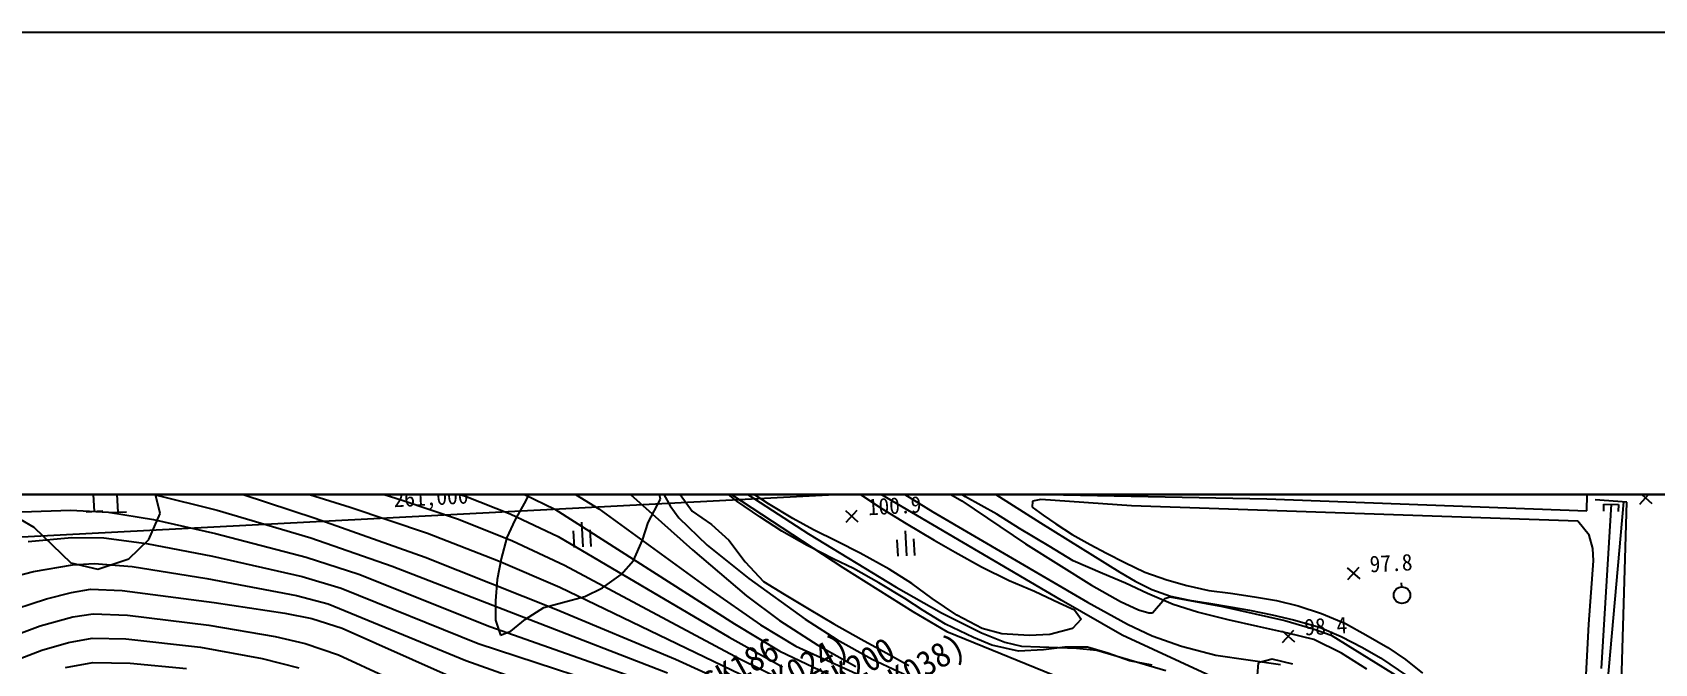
# Model space of a CAD drawing. Header units: millimetres. Extents: x 13158 to 13954, y 1103 to 1809.
# Drawn here: x 13650.7 to 13846.3, y 1543 to 1619.1 of the extents above; entities that cross this region are included whole.
import ezdxf
from ezdxf.xclip import XClip

# ---------------------------------------------------------------- set-up
doc = ezdxf.new("R2010")
doc.units = ezdxf.units.MM
doc.header["$LTSCALE"] = 10
doc.header["$MEASUREMENT"] = 0
doc.header["$XCLIPFRAME"] = 2
doc.layers.add('TX-PAPR', color=2, linetype='Continuous', plot=False)
doc.layers.add('TZ-BASE', color=253, linetype='Continuous')
doc.styles.add('GR', font='GulimChe.ttf')
doc.styles.add('HANA', font='GulimChe.ttf')

# ---------------------------------------------------------------- blocks, each defined once
blk = doc.blocks.new('JD-SGKLSNK8SGJS87')
at = {"layer": 'TZ-BASE'}
for p, q in [((596.46, 73.03, 97.46), (596.77, 90.56, 97.46)), ((280, 63.21), (700, 85.14)), ((533.09, 62.24, 100), (495.28, 84.47, 100)), ((508.04, 85.88, 97.64), (530.57, 71.58, 97.64)), ((427.19, 82.55, 108), (453.63, 74.32, 108)), ((501.95, 82.52, 99), (517.6, 72.92, 99)), ((510.35, 80.33, 98), (521.11, 74.24, 98)), ((426.04, 80.16, 109), (447.36, 73.46, 109)), ((454.14, 77.07, 107), (461.26, 74.78, 107)), ((479.44, 76.53, 104), (488.62, 68.33, 104)), ((483.67, 77.56, 103), (485.93, 73.65, 103)), ((484.78, 74.43, 103.99), (484.33, 76.36, 103.99)), ((521.56, 74.72, 94.87), (518.61, 76.55, 94.87)), ((416.52, 72.96, 111.44), (416.39, 75.35, 111.44)), ((419.36, 72.86, 111.44), (419.24, 75.26, 111.44)), ((423.68, 75.01, 111), (431.3, 73.1, 111)), ((424.42, 72.71, 112.4), (423.78, 75.42, 112.4)), ((431.24, 76.05, 110), (443.14, 72.13, 110)), ((461.26, 74.78, 107), (466.62, 72.68, 107)), ((467.09, 75.62, 106), (472.01, 73.24, 106)), ((469.21, 75.69, 103.99), (468.33, 73.91, 103.99)), ((472.6, 76.16, 105), (477.31, 73.29, 105)), ((483.26, 71.64, 103.99), (484.78, 74.43, 103.99)), ((486.74, 75.53, 101.87), (488.57, 72.97, 101.87)), ((493.96, 74.2, 101.87), (491.41, 76.24, 101.87)), ((492.44, 75.58, 102), (506.73, 66.2, 102)), ((494.27, 75.65, 101), (502.61, 70.27, 101)), ((497.79, 73.88, 101.31), (494.72, 75.87, 101.31)), ((507.99, 75.6, 101.31), (511.37, 73.34, 101.31)), ((525.32, 72.64, 94.87), (521.56, 74.72, 94.87)), ((526.79, 75.09, 97.46), (557.87, 74.47, 97.46)), ((530.62, 74.4, 97.64), (529.63, 74.18, 97.64)), ((541.57, 73.65, 97.64), (530.62, 74.4, 97.64)), ((557.87, 74.47, 97.46), (596.46, 73.03, 97.46)), ((601.28, 74.07, 97.7), (597.48, 74.34, 97.7)), ((602.79, 75.26, 98.4), (604.28, 73.92, 98.4)), ((602.87, 73.85, 98.4), (604.21, 75.33, 98.4)), ((407.77, 72.91, 112), (413.61, 73.13, 112)), ((413.61, 73.13, 112), (418.21, 72.85, 112)), ((415.52, 72.9, 111.44), (417.52, 73.01, 111.44)), ((418.21, 72.85, 112), (423.63, 71.97, 112)), ((418.37, 72.81, 111.44), (420.36, 72.91, 111.44)), ((423.07, 69.56, 112.4), (424.42, 72.71, 112.4)), ((431.3, 73.1, 111), (442.62, 69.78, 111)), ((447.36, 73.46, 109), (456.65, 70.35, 109)), ((453.63, 74.32, 108), (460.4, 72.03, 108)), ((466.62, 72.68, 107), (472.42, 69.92, 107)), ((468.33, 73.91, 103.99), (467.21, 71.91, 103.99)), ((472.01, 73.24, 106), (493.7, 59.4, 106)), ((477.31, 73.29, 105), (490.61, 63.62, 105)), ((485.93, 73.65, 103), (486.96, 72.2, 103)), ((488.57, 72.97, 101.87), (490.9, 71.39, 101.87)), ((496.73, 72.29, 101.87), (493.96, 74.2, 101.87)), ((500.73, 72.1, 101.31), (497.79, 73.88, 101.31)), ((507.07, 73.06, 100.89), (508.55, 71.72, 100.89)), ((507.14, 71.65, 100.89), (508.48, 73.13, 100.89)), ((511.37, 73.34, 101.31), (514.4, 71.5, 101.31)), ((517.6, 72.92, 99), (536.26, 62, 99)), ((521.11, 74.24, 98), (528.78, 69.06, 98)), ((528.04, 70.89, 94.87), (525.32, 72.64, 94.87)), ((529.63, 74.18, 97.64), (529.58, 73.47, 97.64)), ((529.58, 73.47, 97.64), (530.91, 72.5, 97.64)), ((530.91, 72.5, 97.64), (532.44, 71.48, 97.64)), ((595.38, 71.78, 97.64), (541.57, 73.65, 97.64)), ((598.22, 54, 97.64), (599.43, 73.82, 97.64)), ((598.49, 73), (598.52, 73.85)), ((598.52, 73.85), (600.26, 73.79)), ((598.56, 47.75, 98), (600.91, 74.1, 98)), ((600.26, 73.79), (600.23, 72.94)), ((600.59, 50.95, 97.7), (601.28, 74.07, 97.7)), ((407.54, 72.01, 112.4), (409.2, 71.06, 112.4)), ((409.2, 71.06, 112.4), (413.67, 66.75, 112.4)), ((423.63, 71.97, 112), (431.12, 70.29, 112)), ((443.14, 72.13, 110), (456.38, 67.43, 110)), ((460.4, 72.03, 108), (466.92, 69.42, 108)), ((467.21, 71.91, 103.99), (466.25, 69.81, 103.99)), ((474.4, 68.62, 105.85), (474.29, 70.62, 105.85)), ((475.24, 71.67, 105.85), (475.4, 68.67, 105.85)), ((476.39, 68.72, 105.85), (476.29, 70.72, 105.85)), ((482.59, 69.51, 103.99), (483.26, 71.64, 103.99)), ((486.96, 72.2, 103), (490.41, 68.9, 103)), ((490.9, 71.39, 101.87), (492.99, 69.51, 101.87)), ((499.4, 70.57, 101.87), (496.73, 72.29, 101.87)), ((502.45, 68.86, 101.87), (499.4, 70.57, 101.87)), ((503.22, 70.74, 101.31), (500.73, 72.1, 101.31)), ((506.07, 69.34, 101.31), (503.22, 70.74, 101.31)), ((514.27, 70.6, 100.32), (514.42, 67.61, 100.32)), ((514.4, 71.5, 101.31), (517.75, 69.51, 101.31)), ((531.61, 68.76, 94.87), (528.04, 70.89, 94.87)), ((530.57, 71.58, 97.64), (540.13, 65.63, 97.64)), ((532.44, 71.48, 97.64), (534.42, 70.19, 97.64)), ((596.73, 70.08, 97.64), (595.38, 71.78, 97.64)), ((408.52, 69.32, 113), (413.78, 69.82, 113)), ((413.78, 69.82, 113), (417.65, 69.76, 113)), ((417.65, 69.76, 113), (422.78, 69.09, 113)), ((420.66, 67.23, 112.4), (423.07, 69.56, 112.4)), ((422.78, 69.09, 113), (430.74, 67.55, 113)), ((431.12, 70.29, 112), (442.06, 67.45, 112)), ((442.62, 69.78, 111), (452.42, 66.36, 111)), ((456.65, 70.35, 109), (465.25, 67.01, 109)), ((466.25, 69.81, 103.99), (465.55, 67.25, 103.99)), ((466.92, 69.42, 108), (473.2, 66.49, 108)), ((472.42, 69.92, 107), (493.04, 57.8, 107)), ((481.52, 67.06, 103.99), (482.59, 69.51, 103.99)), ((490.41, 68.9, 103), (495.4, 64.87, 103)), ((492.99, 69.51, 101.87), (494.97, 66.9, 101.87)), ((505.66, 67.19, 101.87), (502.45, 68.86, 101.87)), ((502.61, 70.27, 101), (513.19, 63.82, 101)), ((508.84, 67.92, 101.31), (506.07, 69.34, 101.31)), ((513.43, 67.55, 100.32), (513.32, 69.55, 100.32)), ((515.42, 67.66, 100.32), (515.32, 69.66, 100.32)), ((517.75, 69.51, 101.31), (520.28, 68.06, 101.31)), ((528.78, 69.06, 98), (536.72, 64.05, 98)), ((534.53, 67.02, 94.87), (531.61, 68.76, 94.87)), ((534.42, 70.19, 97.64), (536.59, 68.97, 97.64)), ((536.59, 68.97, 97.64), (538.56, 67.94, 97.64)), ((597.18, 68.49, 97.64), (596.73, 70.08, 97.64)), ((597.26, 67, 97.64), (597.18, 68.49, 97.64)), ((409.17, 65.71, 114), (413.86, 66.51, 114)), ((413.67, 66.75, 112.4), (416.9, 66.01, 112.4)), ((413.86, 66.51, 114), (416.49, 66.68, 114)), ((416.49, 66.68, 114), (421.06, 66.32, 114)), ((416.9, 66.01, 112.4), (420.66, 67.23, 112.4)), ((430.74, 67.55, 113), (441.57, 65.11, 113)), ((442.06, 67.45, 112), (448.39, 65.39, 112)), ((456.38, 67.43, 110), (472.15, 61.19, 110)), ((465.55, 67.25, 103.99), (465.08, 64.75, 103.99)), ((465.25, 67.01, 109), (472.62, 63.83, 109)), ((480.02, 65.34, 103.99), (481.52, 67.06, 103.99)), ((488.62, 68.33, 104), (495.12, 62.8, 104)), ((494.97, 66.9, 101.87), (497.2, 64.51, 101.87)), ((508.04, 66.06, 101.87), (505.66, 67.19, 101.87)), ((512.34, 65.98, 101.31), (508.84, 67.92, 101.31)), ((520.28, 68.06, 101.31), (523.48, 66.29, 101.31)), ((538.07, 65.47, 94.87), (534.53, 67.02, 94.87)), ((538.56, 67.94, 97.64), (540.75, 66.79, 97.64)), ((540.75, 66.79, 97.64), (543.17, 65.64, 97.64)), ((596.71, 59.35, 97.64), (597.26, 67, 97.64)), ((403.16, 64.15, 114), (409.17, 65.71, 114)), ((421.06, 66.32, 114), (430.05, 64.88, 114)), ((430.05, 64.88, 114), (440.87, 62.82, 114)), ((441.57, 65.11, 113), (446.26, 63.71, 113)), ((448.39, 65.39, 112), (464.19, 59.1, 112)), ((452.42, 66.36, 111), (485.59, 53.51, 111)), ((465.08, 64.75, 103.99), (464.88, 62.19, 103.99)), ((473.2, 66.49, 108), (494.35, 55.18, 108)), ((477.77, 63.73, 103.99), (480.02, 65.34, 103.99)), ((495.4, 64.87, 103), (502.2, 59.97, 103)), ((506.73, 66.2, 102), (515.2, 60.89, 102)), ((511.09, 64.36, 101.87), (508.04, 66.06, 101.87)), ((515.05, 64.28, 101.31), (512.34, 65.98, 101.31)), ((523.48, 66.29, 101.31), (526.79, 64.64, 101.31)), ((526.79, 64.64, 101.31), (529.85, 63.33, 101.31)), ((540.85, 64.32, 94.87), (538.07, 65.47, 94.87)), ((540.13, 65.63, 97.64), (541.98, 64.55, 97.64)), ((541.98, 64.55, 97.64), (543.99, 63.54, 97.64)), ((543.17, 65.64, 97.64), (545.82, 64.72, 97.64)), ((545.82, 64.72, 97.64), (548.22, 64.02, 97.64)), ((567.58, 66.17, 97.76), (569.07, 64.83, 97.76)), ((567.65, 64.76, 97.76), (568.99, 66.24, 97.76)), ((410.73, 62.4, 115), (413.74, 63.19, 115)), ((413.74, 63.19, 115), (416.04, 63.58, 115)), ((416.04, 63.58, 115), (419.86, 63.44, 115)), ((419.86, 63.44, 115), (430.95, 61.99, 115)), ((440.87, 62.82, 114), (444.71, 61.8, 114)), ((446.26, 63.71, 113), (462.76, 57.04, 113)), ((472.62, 63.83, 109), (504.62, 48.45, 109)), ((472.95, 61.99, 103.99), (475.64, 62.71, 103.99)), ((475.64, 62.71, 103.99), (477.77, 63.73, 103.99)), ((490.61, 63.62, 105), (496.83, 59.27, 105)), ((495.12, 62.8, 104), (499.13, 59.81, 104)), ((497.2, 64.51, 101.87), (499.67, 63, 101.87)), ((499.67, 63, 101.87), (502.68, 61.18, 101.87)), ((514.21, 62.45, 101.87), (511.09, 64.36, 101.87)), ((513.19, 63.82, 101), (518.66, 60.73, 101)), ((517.51, 62.47, 101.31), (515.05, 64.28, 101.31)), ((529.85, 63.33, 101.31), (532.83, 61.95, 101.31)), ((536.72, 64.05, 98), (540.24, 62.08, 98)), ((543.49, 63.05, 94.87), (540.85, 64.32, 94.87)), ((546.6, 61.72, 94.87), (543.49, 63.05, 94.87)), ((543.99, 63.54, 97.64), (546.24, 62.73, 97.64)), ((545.57, 62.44, 98), (546.16, 62.67, 98)), ((546.16, 62.67, 98), (552.53, 61.51, 98)), ((546.24, 62.73, 97.64), (548.54, 62.26, 97.64)), ((548.22, 64.02, 97.64), (550.89, 63.44, 97.64)), ((550.89, 63.44, 97.64), (553.49, 63.11, 97.64)), ((553.49, 63.11, 97.64), (556.37, 62.68, 97.64)), ((556.37, 62.68, 97.64), (559.05, 62.2, 97.64)), ((574.09, 64.36, 97.19), (574.12, 63.86, 97.19)), ((405.31, 60.65, 115), (410.73, 62.4, 115)), ((430.95, 61.99, 115), (439.45, 60.68, 115)), ((439.45, 60.68, 115), (442.74, 60.04, 115)), ((444.71, 61.8, 114), (461.3, 54.99, 114)), ((464.88, 62.19, 103.99), (464.88, 59.85, 103.99)), ((468.49, 59.95, 103.99), (470.68, 61.37, 103.99)), ((470.68, 61.37, 103.99), (472.95, 61.99, 103.99)), ((472.15, 61.19, 110), (486.58, 55.14, 110)), ((502.68, 61.18, 101.87), (505.66, 59.4, 101.87)), ((516.45, 61.02, 101.87), (514.21, 62.45, 101.87)), ((515.2, 60.89, 102), (519.29, 58.49, 102)), ((519.13, 59.37, 101.87), (516.45, 61.02, 101.87)), ((520.48, 60.43, 101.31), (517.51, 62.47, 101.31)), ((518.66, 60.73, 101), (523.48, 58.33, 101)), ((532.83, 61.95, 101.31), (534.69, 61.11, 101.31)), ((540.42, 58.02, 100), (533.09, 62.24, 100)), ((534.69, 61.11, 101.31), (535.48, 59.98, 101.31)), ((536.26, 62, 99), (541.08, 59.35, 99)), ((540.24, 62.08, 98), (542.41, 61.09, 98)), ((542.41, 61.09, 98), (543.66, 60.72, 98)), ((543.66, 60.72, 98), (544.09, 60.75, 98)), ((544.09, 60.75, 98), (545.57, 62.44, 98)), ((549.51, 60.83, 94.87), (546.6, 61.72, 94.87)), ((548.54, 62.26, 97.64), (550.85, 61.89, 97.64)), ((553.2, 59.87, 94.87), (549.51, 60.83, 94.87)), ((550.85, 61.89, 97.64), (553.45, 61.47, 97.64)), ((552.53, 61.51, 98), (560.04, 59.81, 98)), ((553.45, 61.47, 97.64), (555.8, 61.04, 97.64)), ((555.8, 61.04, 97.64), (558.51, 60.51, 97.64)), ((559.05, 62.2, 97.64), (561.64, 61.58, 97.64)), ((561.64, 61.58, 97.64), (564.48, 60.65, 97.64)), ((564.48, 60.65, 97.64), (567.35, 59.44, 97.64)), ((404.89, 57.29, 116), (409.97, 59.17, 116)), ((409.97, 59.17, 116), (413.91, 60.23, 116)), ((413.91, 60.23, 116), (416.36, 60.6, 116)), ((416.36, 60.6, 116), (420.51, 60.45, 116)), ((420.51, 60.45, 116), (430.29, 59.26, 116)), ((430.29, 59.26, 116), (438.29, 57.89, 116)), ((442.74, 60.04, 115), (446.37, 58.89, 115)), ((446.37, 58.89, 115), (458.92, 53.29, 115)), ((464.19, 59.1, 112), (485.53, 51.55, 112)), ((464.88, 59.85, 103.99), (465.46, 58.03, 103.99)), ((466.73, 58.54, 103.99), (468.49, 59.95, 103.99)), ((493.7, 59.4, 106), (499.17, 56.1, 106)), ((496.83, 59.27, 105), (501.09, 56.7, 105)), ((499.13, 59.81, 104), (503.74, 56.82, 104)), ((502.2, 59.97, 103), (506.02, 57.51, 103)), ((505.66, 59.4, 101.87), (508.97, 57.54, 101.87)), ((522.5, 57.76, 101.87), (519.13, 59.37, 101.87)), ((523.54, 58.85, 101.31), (520.48, 60.43, 101.31)), ((525.91, 58.18, 101.31), (523.54, 58.85, 101.31)), ((534.43, 58.86, 101.31), (531.7, 58.11, 101.31)), ((535.48, 59.98, 101.31), (534.43, 58.86, 101.31)), ((541.08, 59.35, 99), (544.04, 57.96, 99)), ((556.79, 59.08, 94.87), (553.2, 59.87, 94.87)), ((560.39, 58.29, 94.87), (556.79, 59.08, 94.87)), ((558.51, 60.51, 97.64), (561.11, 59.89, 97.64)), ((560.04, 59.81, 98), (563.48, 58.82, 98)), ((561.11, 59.89, 97.64), (564.21, 59.01, 97.64)), ((563.48, 58.82, 98), (565.63, 58.02, 98)), ((564.21, 59.01, 97.64), (566.85, 57.88, 97.64)), ((567.35, 59.44, 97.64), (569.82, 58.08, 97.64)), ((596.19, 49.82, 97.64), (596.71, 59.35, 97.64)), ((410.18, 56.25, 117), (413.39, 57.17, 117)), ((413.39, 57.17, 117), (416.24, 57.66, 117)), ((416.24, 57.66, 117), (420.3, 57.59, 117)), ((420.3, 57.59, 117), (429.28, 56.59, 117)), ((438.29, 57.89, 116), (441.92, 57.05, 116)), ((441.92, 57.05, 116), (445.92, 55.65, 116)), ((462.76, 57.04, 113), (485.75, 49.53, 113)), ((465.46, 58.03, 103.99), (466.73, 58.54, 103.99)), ((493.04, 57.8, 107), (499.46, 54.23, 107)), ((503.74, 56.82, 104), (508.33, 54.26, 104)), ((506.02, 57.51, 103), (510.28, 55.13, 103)), ((508.97, 57.54, 101.87), (511.96, 55.91, 101.87)), ((519.29, 58.49, 102), (534.3, 52.38, 102)), ((524.73, 56.84, 101.87), (522.5, 57.76, 101.87)), ((523.48, 58.33, 101), (526.29, 57.2, 101)), ((527.95, 56.11, 101.87), (524.73, 56.84, 101.87)), ((529.2, 58, 101.31), (525.91, 58.18, 101.31)), ((526.29, 57.2, 101), (528.31, 56.71, 101)), ((531.7, 58.11, 101.31), (529.2, 58, 101.31)), ((551.14, 53.08, 100), (540.42, 58.02, 100)), ((544.04, 57.96, 99), (547.57, 56.7, 99)), ((559.71, 58.57, 98.38), (561.2, 57.23, 98.38)), ((559.78, 57.15, 98.38), (561.12, 58.64, 98.38)), ((563.53, 57.51, 94.87), (560.39, 58.29, 94.87)), ((566.86, 55.88, 94.87), (563.53, 57.51, 94.87)), ((565.63, 58.02, 98), (573.87, 52.92, 98)), ((566.85, 57.88, 97.64), (569.4, 56.56, 97.64)), ((569.82, 58.08, 97.64), (572.47, 56.55, 97.64)), ((406, 54.63, 117), (410.18, 56.25, 117)), ((429.28, 56.59, 117), (436.75, 55.22, 117)), ((436.75, 55.22, 117), (441.15, 54.1, 117)), ((445.92, 55.65, 116), (457.93, 50.15, 116)), ((461.3, 54.99, 114), (467.98, 52.62, 114)), ((486.58, 55.14, 110), (498.73, 49.62, 110)), ((494.35, 55.18, 108), (509.51, 47.75, 108)), ((499.17, 56.1, 106), (511.24, 50.38, 106)), ((501.09, 56.7, 105), (512.16, 51.68, 105)), ((510.28, 55.13, 103), (516.49, 52.25, 103)), ((511.96, 55.91, 101.87), (514.7, 54.4, 101.87)), ((530.95, 56.26, 101.87), (527.95, 56.11, 101.87)), ((528.31, 56.71, 101), (534.94, 56.49, 101)), ((533.51, 56.59, 101.87), (530.95, 56.26, 101.87)), ((536.26, 56.61, 101.87), (533.51, 56.59, 101.87)), ((534.94, 56.49, 101), (537.37, 56.23, 101)), ((538.72, 55.86, 101.87), (536.26, 56.61, 101.87)), ((537.37, 56.23, 101), (545.68, 53.76, 101)), ((541.31, 54.93, 101.87), (538.72, 55.86, 101.87)), ((544.04, 54.42, 101.87), (541.31, 54.93, 101.87)), ((547.57, 56.7, 99), (551.72, 55.62, 99)), ((551.72, 55.62, 99), (559.51, 54.52, 99)), ((558.53, 55.13, 100.25), (556.84, 54.69, 100.25)), ((560.99, 54.55, 100.25), (558.53, 55.13, 100.25)), ((569.93, 53.93, 94.87), (566.86, 55.88, 94.87)), ((569.4, 56.56, 97.64), (571.57, 55.3, 97.64)), ((571.57, 55.3, 97.64), (580.52, 49.26, 97.64)), ((572.47, 56.55, 97.64), (574.59, 55.1, 97.64)), ((574.59, 55.1, 97.64), (576.66, 53.47, 97.64)), ((413.03, 54.16, 118), (416.33, 54.74, 118)), ((416.33, 54.74, 118), (420.82, 54.68, 118)), ((420.82, 54.68, 118), (427.63, 54, 118)), ((556.84, 54.69, 100.25), (556.72, 53.16, 100.25))]:
    blk.add_line(p, q, dxfattribs=at)
blk.add_circle((574.17, 62.86, 97.19), 1, dxfattribs=at)
at = {"layer": 'TZ-BASE', "style": 'HANA'}
for s, p in [('261,000', (452.62, 73.46)), ('100.9', (509.81, 72.49, 100.89)), ('97.8', (570.32, 65.6, 97.76)), ('98.4', (562.45, 58, 98.38))]:
    blk.add_text(s, height=2, rotation=2.9892, dxfattribs=at).set_placement(p)

msp = doc.modelspace()

# ---------------------------------------------------------------- linework, layer by layer
at = {"layer": 'TX-PAPR'}
msp.add_lwpolyline([(13157.89, 1103.05), (13953.89, 1103.05), (13953.89, 1619.05), (13157.89, 1619.05)], close=True, dxfattribs=at)
at = {"layer": 'TX-PAPR', "flags": 128}
msp.add_lwpolyline([(13941.67, 1413.34), (13241.67, 1413.34), (13241.67, 1563.34), (13941.67, 1563.34)], close=True, dxfattribs=at)

# ---------------------------------------------------------------- block references
at = {"layer": 'TZ-BASE'}
ref = msp.add_blockref('JD-SGKLSNK8SGJS87', (13241.67, 1488.34), dxfattribs=at)
XClip(ref).set_block_clipping_path([(0, -75), (699.9999999994, 75)])

# ---------------------------------------------------------------- texts
at = {"layer": 'TZ-BASE', "style": 'GR'}
for s, p in [('296K186', (13729.16, 1537.05)), ('(KPR308K024)', (13729.16, 1532.77)), ('296K200', (13743.16, 1537.05)), ('(KPR308K038)', (13743.16, 1532.77))]:
    msp.add_text(s, height=3, rotation=29.2386, dxfattribs=at).set_placement(p)

doc.saveas('drawing.dxf')
